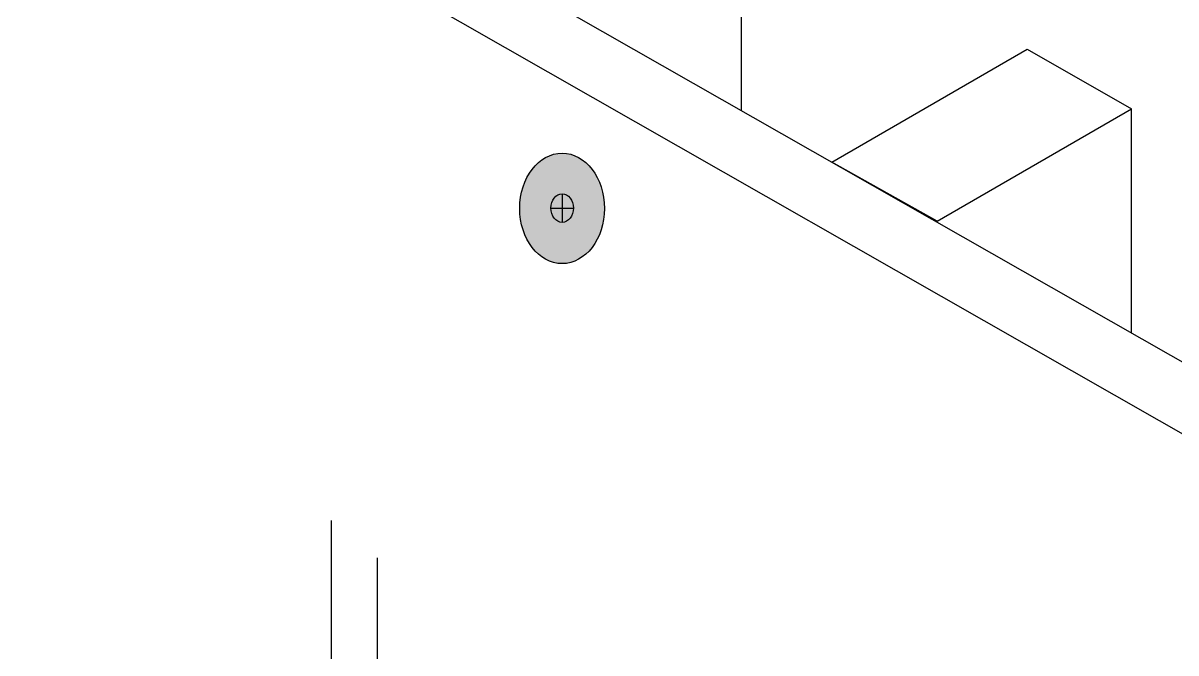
# Model space of a CAD drawing. Extents: x -1140 to 5605, y -816 to 2382.
# Drawn here: x 3313.3 to 3413.1, y 278.6 to 333.1 of the extents above; entities that cross this region are included whole.
import ezdxf

# ---------------------------------------------------------------- set-up
doc = ezdxf.new("R2010")
doc.units = 0
doc.header["$MEASUREMENT"] = 0
for name, color, linetype, lineweight in [('G-ANNO-TTLB', 7, 'Continuous', 0), ('TYVEK', 7, 'Continuous', 0), ('wall scratch', 7, 'Continuous', 0)]:
    doc.layers.add(name, color=color, linetype=linetype, lineweight=lineweight)

# ---------------------------------------------------------------- blocks, each defined once
blk = doc.blocks.new('Block_349')
at = {"layer": 'TYVEK', "color": 3, "lineweight": 25, "true_color": 0x00ff00}
for points in [[(3263.601, 281.821)], [(3346.506, 233.862)]]:
    blk.add_lwpolyline(points, dxfattribs=at)
blk = doc.blocks.new('Block_352')
at = {"layer": 'TYVEK', "true_color": 0x003b71, "transparency": 33554687}
h = blk.add_hatch(color=156, dxfattribs=at)
h.dxf.hatch_style = 2
edge = h.paths.add_edge_path()
edge.add_ellipse((3359.996, 317.099), major_axis=(0, 4.781), ratio=0.766948, start_angle=0, end_angle=360)
at = {"layer": 'TYVEK', "color": 18, "lineweight": 25, "true_color": 0x000000}
for p, q in [((3359.996, 318.362), (3359.996, 315.894)), ((3359.023, 317.128), (3360.969, 317.128))]:
    blk.add_line(p, q, dxfattribs=at)
for centre, major_axis, ratio in [((3359.996, 317.099), (0, 4.781), 0.766948), ((3359.996, 317.128), (0, 1.234), 0.788846)]:
    blk.add_ellipse(centre, major_axis=major_axis, ratio=ratio, dxfattribs=at)

msp = doc.modelspace()

# ---------------------------------------------------------------- hatches: boundary and pattern name
at = {"layer": 'G-ANNO-TTLB', "true_color": 0xff00ff, "transparency": 33554687}
h = msp.add_hatch(color=6, dxfattribs=at)
edge = h.paths.add_edge_path()
edge.add_spline(control_points=[(5285.56, -733.232), (5285.56, -733.232), (2356.042, -733.232), (2356.042, -733.232), (2356.042, -733.232), (2356.042, 1723.768), (2356.042, 1723.768), (2356.042, 1723.768), (5285.56, 1723.768), (5285.56, 1723.768), (5285.56, 1723.768), (5285.56, -733.232), (5285.56, -733.232)], knot_values=[0, 0, 0, 0, 1, 1, 1, 2, 2, 2, 3, 3, 3, 4, 4, 4, 4], degree=3, periodic=0)
edge = h.paths.add_edge_path()
edge.add_spline(control_points=[(2365.042, 1714.768), (2365.042, 1714.768), (2365.042, -724.232), (2365.042, -724.232), (2365.042, -724.232), (5276.56, -724.232), (5276.56, -724.232), (5276.56, -724.232), (5276.56, 1714.768), (5276.56, 1714.768), (5276.56, 1714.768), (2365.042, 1714.768), (2365.042, 1714.768)], knot_values=[0, 0, 0, 0, 1, 1, 1, 2, 2, 2, 3, 3, 3, 4, 4, 4, 4], degree=3, periodic=0)
edge.add_line((2365.042, 1714.768), (2365.042, 1714.768))

# ---------------------------------------------------------------- linework, layer by layer
at = {"layer": 'G-ANNO-TTLB'}
for points in [[(5285.56, -733.232), (5285.56, -733.232), (2356.042, -733.232), (2356.042, -733.232), (2356.042, -733.232), (2356.042, 1723.768), (2356.042, 1723.768), (2356.042, 1723.768), (5285.56, 1723.768), (5285.56, 1723.768), (5285.56, 1723.768), (5285.56, -733.232), (5285.56, -733.232)], [(2365.042, 1714.768), (2365.042, 1714.768), (2365.042, -724.232), (2365.042, -724.232), (2365.042, -724.232), (5276.56, -724.232), (5276.56, -724.232), (5276.56, -724.232), (5276.56, 1714.768), (5276.56, 1714.768), (5276.56, 1714.768), (2365.042, 1714.768), (2365.042, 1714.768)]]:
    msp.add_open_spline(points, degree=3, knots=[0, 0, 0, 0, 1, 1, 1, 2, 2, 2, 3, 3, 3, 4, 4, 4, 4], dxfattribs=at)
at = {"layer": 'TYVEK', "color": 18, "lineweight": 25, "true_color": 0x000000}
msp.add_line((3161.22, 441.73), (3430.011, 288.245), dxfattribs=at)
at = {"layer": 'TYVEK', "color": 1, "lineweight": 25, "true_color": 0xff0000}
for p, q in [((3340.002, 290.085), (3340.002, 231.048)), ((3343.994, 286.848), (3343.994, 234.461))]:
    msp.add_line(p, q, dxfattribs=at)
at = {"layer": 'wall scratch', "color": 2, "lineweight": 25, "true_color": 0xffff00}
msp.add_line((3435.221, 291.473), (3166.349, 445.004), dxfattribs=at)
at = {"layer": 'wall scratch', "color": 33, "lineweight": 25, "true_color": 0xcc9966}
for p, q in [((3375.484, 344.855), (3375.484, 325.583)), ((3392.448, 316.006), (3409.253, 325.728)), ((3409.253, 306.301), (3409.253, 325.728))]:
    msp.add_line(p, q, dxfattribs=at)
msp.add_lwpolyline([(3392.45, 316.004), (3383.333, 321.101), (3400.251, 330.891), (3409.253, 325.728)], dxfattribs=at)

# ---------------------------------------------------------------- block references
at = {"layer": 'TYVEK'}
for name in ['Block_352', 'Block_349']:
    msp.add_blockref(name, (0, 0), dxfattribs=at)

doc.saveas('drawing.dxf')
